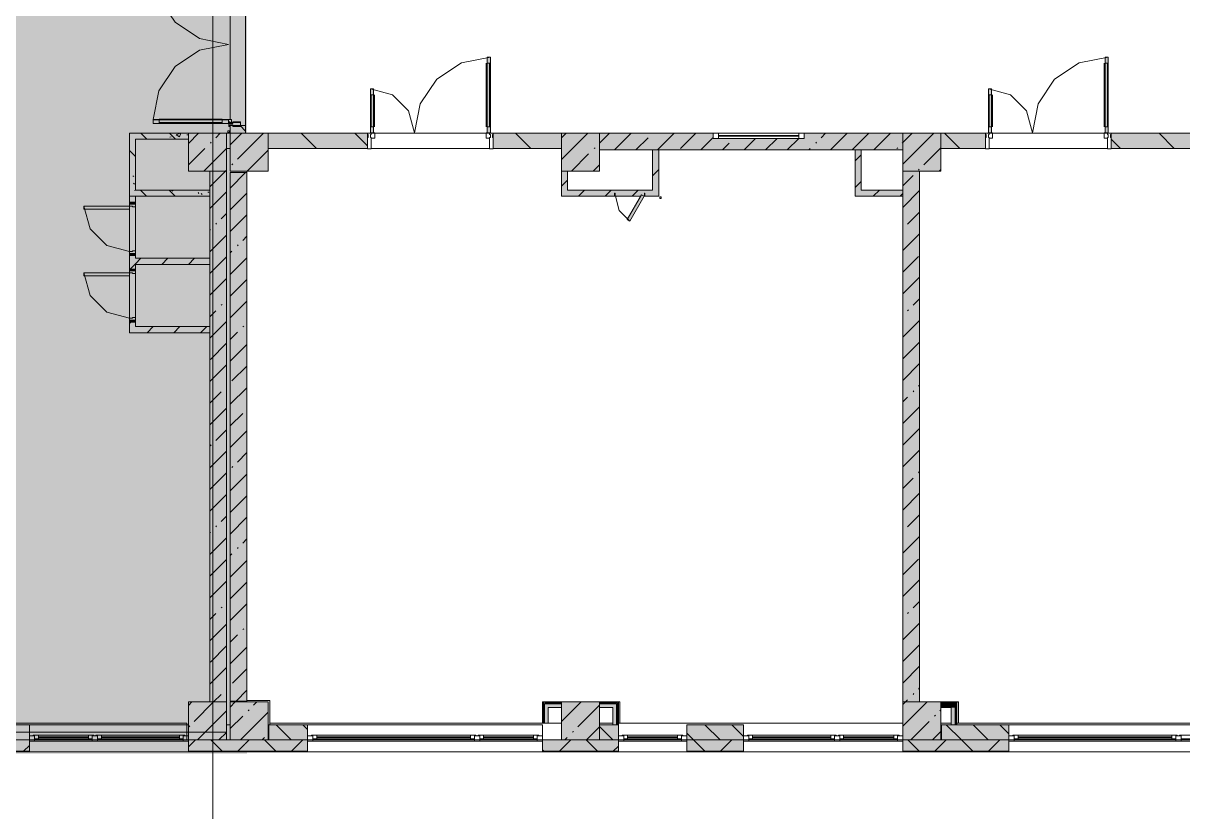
# Model space of a CAD drawing. Header units: millimetres. Extents: x -3817 to 677485, y -22715 to 103890.
# Drawn here: x 10003.1 to 10123.5, y -19612.1 to -19530.2 of the extents above; entities that cross this region are included whole.
import ezdxf

# ---------------------------------------------------------------- set-up
doc = ezdxf.new("R2010")
doc.units = ezdxf.units.MM
doc.layers.add('PDF _Геометрия', color=7, linetype='Continuous', true_color=0x1d1d1d)
doc.layers.add('PDF _Сплошная заливка', color=7, linetype='Continuous', true_color=0xffffff)

msp = doc.modelspace()

# ---------------------------------------------------------------- hatches: boundary and pattern name
at = {"layer": 'PDF _Сплошная заливка', "true_color": 0xd9d9d9, "transparency": 33554559}
for points in [[(10026.36, -19606.08), (10026.36, -19416.65), (9987.78, -19416.65), (9987.78, -19388.53), (9751.51, -19388.53), (9751.51, -19482.95), (9719.07, -19482.95), (9719.07, -19606.08), (10026.19, -19606.08)], [(10014.16, -19547.58), (10014.79, -19547.58), (10014.79, -19541.67), (10014.16, -19541.67), (10014.16, -19546.16)], [(10018.89, -19542.3), (10020.3, -19542.3), (10020.3, -19541.67), (10014.79, -19541.67), (10014.79, -19542.3)], [(10020.3, -19545.61), (10024.24, -19545.61), (10024.24, -19541.67), (10020.3, -19541.67), (10020.3, -19544.75)], [(10024.24, -19543.25), (10024.63, -19543.25), (10024.63, -19541.67), (10024.24, -19541.73), (10024.24, -19542.21)], [(10026.19, -19545.61), (10026.36, -19545.61), (10026.36, -19541.67), (10024.63, -19541.67), (10024.63, -19545.61)], [(10025.26, -19600.64), (10026.36, -19600.64), (10026.36, -19545.76), (10024.63, -19545.76), (10024.63, -19600.64)], [(10014.79, -19548.21), (10022.51, -19548.21), (10022.51, -19547.58), (10014.16, -19547.58), (10014.16, -19548.21), (10014.58, -19548.21)], [(10022.51, -19555.29), (10022.51, -19554.66), (10014.79, -19554.66), (10014.79, -19555.29), (10018.89, -19555.29)], [(10022.51, -19562.38), (10022.51, -19561.75), (10014.79, -19561.75), (10014.79, -19562.38), (10018.89, -19562.38)], [(10020.3, -19604.66), (10024.24, -19604.66), (10024.24, -19600.72), (10020.3, -19600.72), (10020.3, -19603.36)], [(10026.07, -19604.66), (10026.36, -19604.66), (10026.36, -19600.72), (10024.63, -19600.72), (10024.63, -19604.66)]]:
    msp.add_hatch(color=254, dxfattribs=at).paths.add_polyline_path(points)
at = {"layer": 'PDF _Сплошная заливка', "true_color": 0xe2e2e2, "transparency": 33554559}
msp.add_hatch(color=254, dxfattribs=at).paths.add_polyline_path([(10051.32, -19541.63), (10051.64, -19541.63), (10051.64, -19533.76), (10051.32, -19533.76), (10051.32, -19540.34)])
at = {"layer": 'PDF _Сплошная заливка', "true_color": 0xcdcdcd, "transparency": 33554559}
msp.add_hatch(color=254, dxfattribs=at).paths.add_polyline_path([(10018.89, -19540.65), (10024.44, -19540.65), (10024.44, -19540.29), (10016.63, -19540.29), (10016.63, -19540.65)])
at = {"layer": 'PDF _Сплошная заливка', "transparency": 33554559}
h = msp.add_hatch(color=256, dxfattribs=at)
h.paths.add_polyline_path([(10059.04, -19543.25), (10059.04, -19541.67), (10051.95, -19541.67), (10051.95, -19543.25), (10055.4, -19543.25)], flags=0)
h.paths.add_polyline_path([(10033.49, -19543.25), (10038.88, -19543.25), (10038.88, -19541.67), (10028.57, -19541.67), (10028.57, -19543.25)], flags=0)
for points in [[(10094.47, -19543.4), (10094.47, -19541.67), (10084.24, -19541.67), (10084.24, -19542.22), (10074.79, -19542.22), (10074.79, -19541.67), (10062.98, -19541.67), (10062.98, -19543.4), (10091.92, -19543.4)], [(10096.13, -19600.72), (10096.2, -19600.72), (10096.2, -19545.61), (10094.47, -19545.61), (10094.47, -19600.72)], [(10068.49, -19548.21), (10068.49, -19547.58), (10059.04, -19547.58), (10059.04, -19548.21), (10067.3, -19548.13), (10067.35, -19548.05), (10067.7, -19548.21)], [(10094.47, -19548.21), (10094.47, -19547.58), (10090.14, -19547.58), (10090.14, -19548.21), (10091.92, -19548.21)], [(10057.17, -19602.93), (10057.27, -19602.93), (10057.27, -19600.92), (10057.17, -19600.72), (10057.17, -19601.98)], [(10059.04, -19604.65), (10062.98, -19604.65), (10062.98, -19600.72), (10059.04, -19600.72), (10059.04, -19601.98)], [(10064.85, -19603.09), (10064.94, -19603.09), (10064.94, -19600.82), (10064.85, -19600.92), (10064.85, -19601.98)], [(10100, -19603.09), (10100.09, -19603.09), (10100.09, -19600.82), (10100, -19600.92), (10100, -19601.98)], [(10105.49, -19604.66), (10105.49, -19603.09), (10098.49, -19603.09), (10098.49, -19604.66), (10099.22, -19604.66)]]:
    msp.add_hatch(color=256, dxfattribs=at).paths.add_polyline_path(points)
h = msp.add_hatch(color=256, dxfattribs=at)
h.paths.add_polyline_path([(10099.22, -19543.25), (10103.05, -19543.25), (10103.05, -19541.67), (10098.41, -19541.67), (10098.41, -19543.25)], flags=0)
h.paths.add_polyline_path([(10121.13, -19543.25), (10129.75, -19543.25), (10129.75, -19541.67), (10116.12, -19541.67), (10116.12, -19543.25)], flags=0)
at = {"layer": 'PDF _Сплошная заливка', "true_color": 0xd9d9d9, "transparency": 33554559}
h = msp.add_hatch(color=254, dxfattribs=at)
h.paths.add_polyline_path([(10014.16, -19562.38), (10014.79, -19562.38), (10014.79, -19561.28), (10014.16, -19561.28)], flags=0)
h.paths.add_polyline_path([(10014.79, -19555.77), (10014.79, -19554.36), (10014.16, -19554.36), (10014.16, -19555.77)], flags=0)
h.paths.add_polyline_path([(10014.71, -19548.84), (10014.79, -19548.84), (10014.79, -19548.21), (10014.16, -19548.21), (10014.16, -19548.84)], flags=0)
at = {"layer": 'PDF _Сплошная заливка', "true_color": 0xcdcdcd, "transparency": 33554559}
h = msp.add_hatch(color=254, dxfattribs=at)
h.paths.add_polyline_path([(10014.16, -19554.16), (10014.79, -19554.16), (10014.79, -19553.88), (10014.16, -19553.96)], flags=0)
h.paths.add_polyline_path([(10014.79, -19549.32), (10014.75, -19549.04), (10014.16, -19549.04), (10014.16, -19549.24), (10014.47, -19549.24)], flags=0)
h = msp.add_hatch(color=254, dxfattribs=at)
h.paths.add_polyline_path([(10014.16, -19561.09), (10014.79, -19561.09), (10014.79, -19560.81), (10014.16, -19560.89)], flags=0)
h.paths.add_polyline_path([(10014.79, -19556.24), (10014.79, -19555.97), (10014.16, -19555.97), (10014.16, -19556.17), (10014.47, -19556.17)], flags=0)
at = {"layer": 'PDF _Сплошная заливка', "transparency": 33554559}
h = msp.add_hatch(color=256, dxfattribs=at)
h.paths.add_polyline_path([(10057.66, -19600.82), (10059.04, -19600.74), (10059.04, -19600.72), (10057.27, -19600.72), (10057.27, -19600.82)], flags=0)
h.paths.add_polyline_path([(10062.98, -19600.82), (10064.85, -19600.82), (10064.94, -19600.72), (10062.98, -19600.8)], flags=0)
at = {"layer": 'PDF _Сплошная заливка', "true_color": 0xe7e7e7, "transparency": 33554559}
for points in [[(10057.27, -19602.93), (10057.66, -19602.93), (10057.66, -19600.92), (10057.27, -19600.92), (10057.27, -19601.98)], [(10099.5, -19601.31), (10099.9, -19601.31), (10099.9, -19600.92), (10098.41, -19600.92), (10098.41, -19601.31)]]:
    msp.add_hatch(color=254, dxfattribs=at).paths.add_polyline_path(points)
h = msp.add_hatch(color=254, dxfattribs=at)
h.paths.add_polyline_path([(10064.75, -19601.31), (10064.75, -19600.92), (10062.98, -19600.92), (10062.98, -19601.31), (10064.35, -19601.31)], flags=0)
h.paths.add_polyline_path([(10057.66, -19601.31), (10059.04, -19601.31), (10059.04, -19600.92), (10057.66, -19600.92)], flags=0)
at = {"layer": 'PDF _Сплошная заливка', "transparency": 33554559}
h = msp.add_hatch(color=256, dxfattribs=at)
h.paths.add_polyline_path([(10064.94, -19604.66), (10064.94, -19603.09), (10062.98, -19603.09), (10062.98, -19604.66)], flags=0)
h.paths.add_polyline_path([(10077.94, -19604.66), (10077.94, -19603.09), (10072.03, -19603.09), (10072.03, -19604.66), (10077.31, -19604.66)], flags=0)
at = {"layer": 'PDF _Сплошная заливка', "true_color": 0xd9d9d9, "transparency": 33554559}
h = msp.add_hatch(color=254, dxfattribs=at)
h.paths.add_polyline_path([(9994.95, -19605.84), (10003.77, -19605.84), (10003.77, -19604.66), (9994.95, -19604.66)], flags=0)
h.paths.add_polyline_path([(10026.36, -19605.84), (10026.36, -19604.66), (10020.3, -19604.66), (10020.3, -19605.84), (10026.32, -19605.84)], flags=0)
h.paths.add_polyline_path([(9950.22, -19605.84), (9964.55, -19605.84), (9964.55, -19604.66), (9950.22, -19604.66)], flags=0)
h.paths.add_polyline_path([(9916.52, -19605.84), (9929.12, -19605.84), (9929.12, -19604.66), (9916.52, -19604.66)], flags=0)
h.paths.add_polyline_path([(9899.99, -19605.84), (9899.99, -19604.66), (9891.33, -19604.66), (9891.33, -19605.84), (9898.42, -19605.84)], flags=0)
h.paths.add_polyline_path([(9981.09, -19605.84), (9987.86, -19605.84), (9987.86, -19604.66), (9981.09, -19604.66)], flags=0)
h.paths.add_polyline_path([(9823.61, -19605.84), (9823.61, -19604.66), (9810.62, -19604.66), (9810.62, -19605.84), (9821.7, -19605.84)], flags=0)
h.paths.add_polyline_path([(9854.56, -19605.84), (9857.08, -19605.84), (9857.08, -19604.66), (9848.02, -19604.66), (9848.02, -19605.84), (9850.91, -19605.84)], flags=0)
h.paths.add_polyline_path([(9864.16, -19605.84), (9869.28, -19605.84), (9869.28, -19604.66), (9864.16, -19604.66)], flags=0)
h.paths.add_polyline_path([(9786.21, -19605.84), (9786.21, -19604.66), (9780.07, -19604.66), (9780.07, -19605.84), (9785.18, -19605.84)], flags=0)
h.paths.add_polyline_path([(9719.13, -19605.84), (9750.55, -19605.84), (9750.55, -19604.66), (9719.13, -19604.66), (9719.13, -19605.84)], flags=0)
h.paths.add_polyline_path([(9763.54, -19605.84), (9763.54, -19604.66), (9757.63, -19604.66), (9757.63, -19605.84), (9763.27, -19605.84)], flags=0)
at = {"layer": 'PDF _Сплошная заливка', "transparency": 33554559}
h = msp.add_hatch(color=256, dxfattribs=at)
h.paths.add_polyline_path([(10317.22, -19605.84), (10317.22, -19604.66), (10284.62, -19604.66), (10284.62, -19605.84), (10311.02, -19605.84)], flags=0)
h.paths.add_polyline_path([(10267.2, -19605.84), (10277.54, -19605.84), (10277.54, -19604.66), (10249.19, -19604.66), (10249.19, -19605.84), (10252.6, -19605.84)], flags=0)
h.paths.add_polyline_path([(10237.99, -19605.84), (10242.1, -19605.84), (10242.1, -19604.66), (10234.23, -19604.66), (10234.23, -19605.84)], flags=0)
h.paths.add_polyline_path([(10208.78, -19605.84), (10209.82, -19605.84), (10209.82, -19604.66), (10200.77, -19604.66), (10200.77, -19605.84)], flags=0)
h.paths.add_polyline_path([(10184.23, -19605.84), (10184.23, -19604.66), (10178.33, -19604.66), (10178.33, -19605.84), (10179.56, -19605.84)], flags=0)
h.paths.add_polyline_path([(10164.39, -19605.84), (10171.24, -19605.84), (10171.24, -19604.66), (10164.39, -19604.66)], flags=0)
h.paths.add_polyline_path([(10105.49, -19605.84), (10105.49, -19604.66), (10094.47, -19604.66), (10094.47, -19605.84), (10099.22, -19605.84)], flags=0)
h.paths.add_polyline_path([(10129.9, -19605.84), (10140.93, -19605.84), (10140.93, -19604.66), (10129.9, -19604.66)], flags=0)
h.paths.add_polyline_path([(10077.31, -19605.84), (10077.94, -19605.84), (10077.94, -19604.66), (10072.03, -19604.66), (10072.03, -19605.84)], flags=0)
h.paths.add_polyline_path([(10026.36, -19605.84), (10032.66, -19605.84), (10032.66, -19604.66), (10026.36, -19604.66), (10026.36, -19605.26)], flags=0)
h.paths.add_polyline_path([(10057.07, -19605.84), (10064.94, -19605.84), (10064.94, -19604.66), (10057.07, -19604.66)], flags=0)

# ---------------------------------------------------------------- linework, layer by layer
at = {"layer": 'PDF _Геометрия', "color": 253, "lineweight": 9, "true_color": 0xaaaaaa}
for points in [[(10022.82, -19623.26), (10022.82, -19524.84), (10022.82, -19515.08), (10022.82, -19416.65)], [(10039.28, -19542.18), (10039.63, -19542.18), (10039.63, -19541.63), (10039.2, -19541.63), (10039.2, -19537.06), (10041.48, -19537.68), (10043.15, -19539.35), (10043.76, -19541.63), (10044.36, -19538.62), (10046.07, -19536.06), (10048.63, -19534.36), (10051.64, -19533.76), (10051.64, -19541.63), (10051.21, -19541.63), (10051.21, -19542.18), (10051.56, -19542.18)], [(10051.21, -19534.39), (10051.21, -19541)], [(10051.64, -19534.39), (10051.32, -19534.39)], [(10051.56, -19534.39), (10051.56, -19541)], [(10103.45, -19542.18), (10103.8, -19542.18), (10103.8, -19541.63), (10103.37, -19541.63), (10103.37, -19537.06), (10105.65, -19537.68), (10107.32, -19539.35), (10107.94, -19541.63), (10108.53, -19538.62), (10110.24, -19536.06), (10112.8, -19534.36), (10115.81, -19533.76), (10115.81, -19541.63), (10115.38, -19541.63), (10115.38, -19542.18), (10115.73, -19542.18)], [(10115.38, -19534.39), (10115.38, -19541)], [(10115.81, -19534.39), (10115.49, -19534.39)], [(10115.73, -19534.39), (10115.73, -19541)], [(10039.2, -19537.69), (10039.51, -19537.69)], [(10039.28, -19537.69), (10039.28, -19541)], [(10039.62, -19537.69), (10039.62, -19541)], [(10103.37, -19537.69), (10103.68, -19537.69)], [(10103.45, -19537.69), (10103.45, -19541)], [(10103.79, -19537.69), (10103.79, -19541)], [(10026.36, -19541.67), (10038.89, -19541.67)], [(10038.88, -19541.67), (10038.88, -19542.1)], [(10039.2, -19541), (10039.51, -19541)], [(10039.2, -19541.79), (10039.2, -19542.1)], [(10051.64, -19541), (10051.32, -19541)], [(10051.64, -19541.79), (10051.64, -19542.1)], [(10051.94, -19541.67), (10103.06, -19541.67)], [(10051.95, -19542.1), (10051.95, -19541.67)], [(10103.05, -19541.67), (10103.05, -19542.1)], [(10103.37, -19541), (10103.68, -19541)], [(10103.37, -19541.79), (10103.37, -19542.1)], [(10115.81, -19541), (10115.49, -19541)], [(10115.81, -19541.79), (10115.81, -19542.1)], [(10116.11, -19541.67), (10177.23, -19541.67)], [(10116.12, -19542.1), (10116.12, -19541.67)], [(10038.88, -19543.25), (10028.57, -19543.25), (10028.57, -19545.61), (10026.36, -19545.61), (10026.36, -19600.57), (10028.73, -19600.57), (10028.73, -19603.09), (10028.73, -19600.57), (10026.36, -19600.57)], [(10059.04, -19545.61), (10059.04, -19543.25), (10051.95, -19543.25)], [(10103.05, -19543.25), (10098.41, -19543.25), (10098.41, -19545.61), (10096.2, -19545.61), (10096.2, -19600.72), (10100.25, -19600.72), (10100.25, -19602.93), (10100.25, -19600.72), (10100.09, -19600.72)], [(10142.06, -19548.21), (10129.9, -19548.21), (10129.9, -19543.25), (10116.12, -19543.25)], [(10094.47, -19602.93), (10094.47, -19548.21), (10089.51, -19548.21), (10089.51, -19543.4), (10069.12, -19543.4), (10069.12, -19548.21), (10067.62, -19548.21)], [(10067.26, -19548.21), (10059.04, -19548.21)], [(10064.63, -19548.21), (10065.03, -19549.7), (10066.13, -19550.8)], [(10057.07, -19602.93), (10057.07, -19600.72), (10065.1, -19600.72), (10065.1, -19602.93), (10065.1, -19600.72), (10062.98, -19600.72)], [(10059.04, -19600.72), (10057.17, -19600.72)], [(9703.64, -19603.87), (9802.06, -19603.87), (9925.82, -19603.87), (10024.24, -19603.87)]]:
    msp.add_lwpolyline(points, dxfattribs=at)
at = {"layer": 'PDF _Геометрия', "color": 8, "lineweight": 9, "true_color": 0x737373}
for points in [[(10025.7, -19524.11), (10026.21, -19524.11), (10026.21, -19523.32), (10024.63, -19523.32), (10024.63, -19524.11), (10026.21, -19524.11), (10026.21, -19540.88)], [(10024.63, -19540.25), (10024.63, -19524.62)], [(10026.36, -19545.61), (10024.63, -19545.61), (10024.63, -19541.67), (10026.36, -19541.67), (10026.21, -19541.67), (10026.21, -19540.88), (10024.63, -19540.88), (10024.63, -19541.67), (10020.46, -19541.67), (10014.79, -19541.67), (10014.16, -19541.67), (10014.16, -19547.58), (10014.16, -19548.21), (10014.16, -19548.84), (10014.71, -19548.84)], [(10026.21, -19541.44), (10025.65, -19540.88)], [(10026.19, -19540.88), (10025.7, -19540.88)], [(10020.3, -19542.72), (10021.35, -19541.67)], [(10023.13, -19542.14), (10023.59, -19541.67)], [(10024.63, -19542.88), (10025.84, -19541.67)], [(10014.79, -19554.36), (10014.79, -19548.84), (10014.79, -19548.21), (10022.51, -19548.21), (10022.51, -19554.66), (10014.79, -19554.66), (10014.79, -19554.36), (10014.16, -19554.36), (10014.16, -19555.77), (10014.79, -19555.77), (10014.79, -19555.29), (10022.51, -19555.29), (10022.51, -19561.75), (10014.79, -19561.75), (10014.79, -19561.28), (10014.16, -19561.28), (10014.16, -19562.38), (10014.79, -19562.38), (10022.51, -19562.38), (10022.51, -19600.72), (10024.24, -19600.72), (10024.24, -19545.61), (10022.51, -19545.61), (10022.51, -19547.58), (10014.79, -19547.58), (10014.79, -19542.3), (10020.3, -19542.3)], [(10020.3, -19544.96), (10022.01, -19543.26)], [(10021.9, -19545.61), (10024.24, -19543.27)], [(10022.57, -19542.7), (10022.66, -19542.6)], [(10024.24, -19543.25), (10024.63, -19543.25)], [(10025.37, -19544.38), (10026.36, -19543.39)], [(10022.51, -19547.25), (10024.15, -19545.61), (10024.24, -19545.52)], [(10024.63, -19547.37), (10026.23, -19545.76)], [(10026.36, -19545.76), (10024.63, -19545.76), (10024.63, -19600.64), (10026.36, -19600.64)], [(10024.81, -19544.94), (10024.9, -19544.85)], [(10022.51, -19548.21), (10022.51, -19547.58)], [(10022.51, -19549.49), (10024.24, -19547.76)], [(10024.63, -19549.61), (10026.36, -19547.88)], [(10014.79, -19548.21), (10014.16, -19548.21)], [(10014.16, -19549.15), (10014.16, -19548.84)], [(10014.16, -19553.96), (10014.16, -19549.55)], [(10023.69, -19550.55), (10024.24, -19550.01)], [(10024.63, -19551.86), (10026.36, -19550.13)], [(10022.51, -19551.74), (10022.57, -19551.68)], [(10023.13, -19551.12), (10023.22, -19551.02)], [(10022.51, -19553.98), (10024.24, -19552.25)], [(10025.93, -19552.8), (10026.36, -19552.37)], [(10024.63, -19554.1), (10024.81, -19553.92)], [(10025.37, -19553.36), (10025.47, -19553.27)], [(10014.25, -19555.77), (10014.79, -19555.23), (10015.36, -19554.66)], [(10017.52, -19555.29), (10018.15, -19554.66)], [(10020.3, -19555.29), (10020.93, -19554.66)], [(10022.51, -19556.23), (10024.24, -19554.5)], [(10022.51, -19555.29), (10022.51, -19554.66)], [(10024.63, -19556.35), (10026.36, -19554.62)], [(10014.16, -19560.89), (10014.16, -19556.48)], [(10014.79, -19555.77), (10014.79, -19561.28)], [(10022.51, -19558.47), (10024.24, -19556.74)], [(10024.63, -19558.59), (10026.36, -19556.86)], [(10022.51, -19560.72), (10023.13, -19560.1)], [(10023.69, -19559.53), (10023.78, -19559.44)], [(10024.63, -19560.84), (10026.36, -19559.11)], [(10014.16, -19561.43), (10014.31, -19561.28)], [(10022.51, -19562.96), (10024.24, -19561.23)], [(10016, -19562.38), (10016.63, -19561.75)], [(10018.78, -19562.38), (10019.41, -19561.75)], [(10021.56, -19562.38), (10022.19, -19561.75)], [(10022.51, -19562.38), (10022.51, -19561.75)], [(10024.63, -19563.08), (10025.37, -19562.34)], [(10025.93, -19561.78), (10026.03, -19561.69)], [(10022.57, -19565.15), (10024.24, -19563.48)], [(10024.63, -19565.33), (10026.36, -19563.6)], [(10022.51, -19567.45), (10024.24, -19565.72)], [(10024.81, -19567.39), (10026.36, -19565.84)], [(10022.51, -19569.7), (10023.69, -19568.51)], [(10024.63, -19569.82), (10026.36, -19568.09)], [(10022.51, -19571.94), (10024.24, -19570.21)], [(10024.63, -19572.06), (10025.93, -19570.76)], [(10023.13, -19573.57), (10024.24, -19572.46)], [(10024.63, -19574.31), (10026.36, -19572.58)], [(10022.57, -19574.13), (10022.66, -19574.03)], [(10022.51, -19576.43), (10024.24, -19574.7)], [(10025.37, -19575.81), (10026.36, -19574.82)], [(10022.51, -19578.68), (10024.24, -19576.95)], [(10024.63, -19578.8), (10026.36, -19577.06)], [(10024.81, -19576.37), (10024.9, -19576.28)], [(10022.51, -19580.92), (10024.24, -19579.19)], [(10024.63, -19581.04), (10026.36, -19579.31)], [(10023.69, -19581.98), (10024.24, -19581.44)], [(10024.63, -19583.29), (10026.36, -19581.55)], [(10023.13, -19582.55), (10023.22, -19582.45)], [(10022.51, -19583.17), (10022.57, -19583.11)], [(10022.51, -19585.41), (10024.24, -19583.68)], [(10025.93, -19584.23), (10026.36, -19583.8)], [(10024.63, -19585.53), (10024.81, -19585.35)], [(10025.37, -19584.79), (10025.47, -19584.7)], [(10022.51, -19587.66), (10024.24, -19585.93)], [(10024.63, -19587.78), (10026.36, -19586.04)], [(10022.51, -19589.9), (10024.24, -19588.17)], [(10024.63, -19590.02), (10026.36, -19588.29)], [(10022.51, -19592.15), (10023.13, -19591.53)], [(10023.69, -19590.96), (10023.78, -19590.87)], [(10024.63, -19592.27), (10026.36, -19590.53)], [(10022.51, -19594.39), (10024.24, -19592.66)], [(10024.63, -19594.51), (10025.37, -19593.77)], [(10025.93, -19593.21), (10026.03, -19593.12)], [(10022.57, -19596.58), (10024.24, -19594.91)], [(10024.63, -19596.76), (10026.36, -19595.02)], [(10022.51, -19598.88), (10024.24, -19597.15)], [(10024.87, -19598.76), (10026.36, -19597.27)], [(10020.88, -19602.75), (10022.91, -19600.72), (10023.69, -19599.94)], [(10025.25, -19600.63), (10026.36, -19599.51)], [(10020.3, -19601.09), (10020.66, -19600.72)], [(10026.36, -19600.72), (10024.63, -19600.72), (10024.63, -19604.66), (10026.36, -19604.66), (10020.3, -19604.66), (10020.3, -19605.9), (10026.33, -19605.9)], [(10024.63, -19601.25), (10025.15, -19600.72)], [(10021.22, -19604.66), (10024.24, -19601.64)], [(10024.63, -19603.49), (10025.93, -19602.19)], [(9987.86, -19602.93), (10020.14, -19602.93), (10020.14, -19604.66)], [(10020.14, -19603.09), (10003.77, -19603.09), (10003.77, -19604.66), (10020.14, -19604.66), (10020.14, -19604.25), (10020.14, -19603.09), (10020.14, -19604.25)], [(10020.32, -19603.31), (10020.42, -19603.22)], [(10004.28, -19604.25), (10003.77, -19604.25)], [(10004.16, -19604.17), (10010.46, -19604.17)], [(10004.71, -19604.17), (10004.71, -19604.57)], [(10004.71, -19604.33), (10009.91, -19604.33)], [(10009.91, -19604.41), (10004.71, -19604.41)], [(10009.91, -19604.17), (10009.91, -19604.57)], [(10010.85, -19604.25), (10010.3, -19604.25)], [(10010.69, -19604.17), (10019.91, -19604.17)], [(10011.25, -19604.17), (10011.25, -19604.57)], [(10011.25, -19604.33), (10019.36, -19604.33)], [(10019.36, -19604.41), (10011.25, -19604.41)], [(10019.36, -19604.17), (10019.36, -19604.57)], [(10020.3, -19604.25), (10019.75, -19604.25)], [(10020.3, -19605.4), (10021.04, -19604.66)], [(10023.79, -19605.84), (10022.61, -19604.66)], [(10023.46, -19604.66), (10024.24, -19603.89)], [(10025.71, -19604.66), (10026.36, -19604)], [(9994.95, -19605.84), (10003.77, -19605.84)], [(9994.95, -19605.86), (10003.77, -19605.86)], [(10000.46, -19605.9), (10004.4, -19605.9), (10000.46, -19605.9)], [(10003.16, -19605.84), (10003.77, -19605.23)], [(10003.77, -19604.8), (10020.3, -19604.8)], [(10017.94, -19605.9), (10020.3, -19605.9), (10017.94, -19605.9)], [(10020.3, -19605.84), (10026.32, -19605.84)], [(10020.3, -19605.86), (10026.32, -19605.86)], [(10025.43, -19605.84), (10026.16, -19605.1)], [(10026.19, -19605.08), (10026.36, -19604.9)]]:
    msp.add_lwpolyline(points, dxfattribs=at)
at = {"layer": 'PDF _Геометрия', "color": 9, "lineweight": 9, "true_color": 0xb7b7b7}
for points in [[(10016.63, -19524.62), (10017.22, -19527.61), (10018.92, -19530.15), (10021.45, -19531.84), (10024.44, -19532.44)], [(10016.63, -19540.25), (10017.22, -19537.26), (10018.92, -19534.73), (10021.45, -19533.03), (10024.44, -19532.44)], [(10014.16, -19549.15), (10014.16, -19541.67), (10024.63, -19541.67), (10024.63, -19540.88), (10024.63, -19541.67)], [(10016.63, -19540.25), (10024.44, -19540.25)], [(10017.26, -19540.22), (10023.81, -19540.22)], [(10017.26, -19540.65), (10017.26, -19540.29)], [(10017.26, -19540.57), (10023.81, -19540.57)], [(10023.81, -19540.65), (10023.81, -19540.29)], [(10024.76, -19540.57), (10024.76, -19540.25), (10024.76, -19540.65), (10024.44, -19540.65)], [(10024.44, -19540.25), (10024.76, -19540.25)], [(10024.44, -19540.65), (10024.44, -19540.25), (10024.44, -19540.65)], [(10024.76, -19540.25), (10024.44, -19540.25)], [(10026.21, -19541.67), (10026.36, -19541.67)], [(10014.16, -19549.24), (10014.16, -19553.96), (10014.16, -19549.55), (10014.16, -19553.96), (10011.8, -19553.33), (10010.07, -19551.6), (10009.44, -19549.24)], [(10014.71, -19548.84), (10014.16, -19548.84), (10014.16, -19549.04), (10014.75, -19549.04), (10014.16, -19549.04), (10014.16, -19549.24), (10014.47, -19549.24), (10014.47, -19549.32), (10014.79, -19549.32)], [(10014.79, -19549.25), (10014.79, -19549.04), (10014.79, -19548.84)], [(10014.79, -19549.16), (10014.79, -19554.04), (10014.79, -19549.16)], [(10014.16, -19556.17), (10014.16, -19560.89), (10014.16, -19556.48), (10014.16, -19560.89), (10011.8, -19560.26), (10010.07, -19558.53), (10009.44, -19556.17)], [(10014.79, -19556.09), (10014.79, -19560.97), (10014.79, -19556.09)], [(10022.51, -19600.72), (10022.51, -19562.38), (10014.16, -19562.38)], [(10020.3, -19603.09), (10020.14, -19603.09), (10020.3, -19603.09), (10020.3, -19600.72)]]:
    msp.add_lwpolyline(points, dxfattribs=at)
for points in [[(10024.63, -19540.25), (10024.63, -19524.62)], [(10024.44, -19540.34), (10024.44, -19540.65), (10016.63, -19540.65), (10016.63, -19540.29), (10024.44, -19540.29), (10016.63, -19540.29), (10016.63, -19540.65), (10024.44, -19540.65)], [(10024.44, -19540.25), (10024.76, -19540.25), (10024.76, -19540.57), (10024.76, -19540.25), (10024.44, -19540.25), (10024.44, -19540.65)], [(10009.44, -19549.24), (10009.44, -19549.55), (10014.16, -19549.55), (10014.16, -19549.24)], [(10014.16, -19553.96), (10014.16, -19554.16), (10014.79, -19554.16), (10014.79, -19553.88), (10014.47, -19553.88), (10014.47, -19553.96)], [(10014.79, -19554.16), (10014.16, -19554.16), (10014.16, -19554.36), (10014.79, -19554.36)], [(10009.44, -19556.17), (10009.44, -19556.48), (10014.16, -19556.48), (10014.16, -19556.17)], [(10014.79, -19555.97), (10014.79, -19555.77), (10014.16, -19555.77), (10014.16, -19555.97)], [(10014.16, -19556.17), (10014.47, -19556.17), (10014.47, -19556.24), (10014.79, -19556.24), (10014.79, -19555.97), (10014.16, -19555.97)], [(10014.16, -19560.89), (10014.16, -19561.09), (10014.79, -19561.09), (10014.79, -19560.81), (10014.47, -19560.81), (10014.47, -19560.89)], [(10014.79, -19561.09), (10014.16, -19561.09), (10014.16, -19561.28), (10014.79, -19561.28)], [(10020.3, -19603.09), (10020.14, -19603.09)], [(10024.63, -19603.09), (10024.24, -19603.09)]]:
    msp.add_lwpolyline(points, close=True, dxfattribs=at)
at = {"layer": 'PDF _Геометрия', "color": 253, "lineweight": 9, "true_color": 0xaaaaaa}
for points in [[(10051.32, -19541.63), (10051.64, -19541.63), (10051.64, -19533.76), (10051.32, -19533.76), (10051.32, -19541.63), (10051.64, -19541.63), (10051.64, -19533.76), (10051.32, -19533.76)], [(10115.49, -19541.63), (10115.81, -19541.63), (10115.81, -19533.76), (10115.49, -19533.76), (10115.49, -19541.63), (10115.81, -19541.63), (10115.81, -19533.76), (10115.49, -19533.76)], [(10039.51, -19541.63), (10039.2, -19541.63), (10039.2, -19537.06), (10039.51, -19537.06), (10039.51, -19541.63), (10039.51, -19537.06), (10039.2, -19537.06), (10039.2, -19541.63)], [(10103.68, -19541.63), (10103.37, -19541.63), (10103.37, -19537.06), (10103.68, -19537.06), (10103.68, -19541.63), (10103.68, -19537.06), (10103.37, -19537.06), (10103.37, -19541.63)], [(10039.27, -19541.67), (10051.57, -19541.67)], [(10103.44, -19541.67), (10115.74, -19541.67)], [(10064.59, -19547.89), (10064.55, -19547.89), (10064.55, -19548.21), (10064.59, -19548.21)], [(10066.13, -19550.8), (10067.62, -19548.21), (10067.35, -19548.05), (10065.85, -19550.64)], [(10067.66, -19547.89), (10067.66, -19548.21), (10067.7, -19548.21), (10067.7, -19547.89)]]:
    msp.add_lwpolyline(points, close=True, dxfattribs=at)
at = {"layer": 'PDF _Геометрия', "color": 8, "lineweight": 9, "true_color": 0x737373}
for points in [[(10024.6, -19540.88), (10024.6, -19540.8), (10024.91, -19540.8), (10024.91, -19540.88), (10025.7, -19540.88), (10025.7, -19540.49), (10024.91, -19540.49), (10024.91, -19540.57), (10024.6, -19540.57), (10024.6, -19540.49), (10024.47, -19540.49), (10024.47, -19540.88)], [(10024.6, -19540.96), (10024.6, -19540.88), (10024.91, -19540.88), (10024.91, -19540.96), (10025.7, -19540.96), (10025.7, -19540.57), (10024.91, -19540.57), (10024.91, -19540.65), (10024.6, -19540.65), (10024.6, -19540.57), (10024.47, -19540.57), (10024.47, -19540.96)], [(10024.24, -19541.67), (10020.3, -19541.67), (10020.3, -19545.61), (10024.24, -19545.61)], [(10024.55, -19541.58), (10024.55, -19541.43), (10024.39, -19541.43), (10024.39, -19541.58)], [(10024.24, -19600.72), (10020.3, -19600.72), (10020.3, -19604.66), (10024.24, -19604.66)], [(10003.77, -19604.66), (10003.77, -19603.09), (9994.95, -19603.09), (9994.95, -19604.66)], [(10003.77, -19604.66), (9994.95, -19604.66), (9994.95, -19605.9), (10003.77, -19605.9)], [(10003.77, -19604.8), (10003.77, -19604.25), (10004.32, -19604.25), (10004.32, -19604.8)], [(10003.77, -19605.9), (10003.77, -19604.66), (10020.3, -19604.66), (10020.3, -19605.9)], [(10010.46, -19604.17), (10004.16, -19604.17), (10004.16, -19604.25), (10004.32, -19604.25), (10004.32, -19604.57), (10010.3, -19604.57), (10010.3, -19604.25), (10010.46, -19604.25)], [(10010.3, -19604.8), (10010.3, -19604.25), (10010.85, -19604.25), (10010.85, -19604.8)], [(10019.91, -19604.17), (10010.69, -19604.17), (10010.69, -19604.25), (10010.85, -19604.25), (10010.85, -19604.57), (10019.75, -19604.57), (10019.75, -19604.25), (10019.91, -19604.25)], [(10019.75, -19604.8), (10019.75, -19604.25), (10020.3, -19604.25), (10020.3, -19604.8)], [(10013.21, -19605.9), (10015.58, -19605.9)]]:
    msp.add_lwpolyline(points, close=True, dxfattribs=at)
at = {"layer": 'PDF _Геометрия', "color": 253, "lineweight": 9, "true_color": 0xa3a3a3}
for points in [[(10015.97, -19542.3), (10015.34, -19541.67)], [(10018.94, -19542.3), (10018.31, -19541.67)], [(10018.37, -19542.08), (10018.5, -19542.06)], [(10019.38, -19542.06), (10019.03, -19541.82), (10019.42, -19541.67)], [(10019.38, -19542.06), (10019.51, -19541.67)], [(10020.12, -19541.85), (10020.25, -19541.83)], [(10019.84, -19542.3), (10019.88, -19542.27)], [(10014.79, -19544.09), (10014.16, -19543.46)], [(10014.53, -19546.1), (10014.63, -19546.18)], [(10014.69, -19546.95), (10014.59, -19546.85)], [(10014.79, -19547.59), (10014.68, -19547.6), (10014.82, -19547.59)], [(10015.94, -19548.21), (10015.31, -19547.58)], [(10018.91, -19548.21), (10018.28, -19547.58)], [(10018.55, -19547.61), (10018.67, -19547.68)], [(10021.29, -19547.84), (10021.38, -19547.93)], [(10021.72, -19548.04), (10021.62, -19547.94)], [(10022.29, -19547.77), (10022.4, -19547.84)]]:
    msp.add_lwpolyline(points, dxfattribs=at)
at = {"layer": 'PDF _Геометрия', "color": 7, "lineweight": 9}
for points in [[(10026.36, -19543.39), (10028.08, -19541.67)], [(10026.36, -19545.61), (10028.57, -19545.61), (10028.57, -19541.67), (10026.36, -19541.67), (10038.88, -19541.67), (10038.88, -19543.25), (10028.57, -19543.25)], [(10033.58, -19543.25), (10032, -19541.67)], [(10038.88, -19542.98), (10037.57, -19541.67)], [(10038.88, -19542.1), (10038.88, -19541.67)], [(10039.27, -19541.67), (10051.57, -19541.67)], [(10051.95, -19541.67), (10051.95, -19542.1)], [(10055.85, -19543.25), (10054.27, -19541.67)], [(10059.04, -19544.39), (10061.76, -19541.67)], [(10059.04, -19542.14), (10059.51, -19541.67)], [(10062.98, -19542.7), (10062.98, -19542.7), (10064, -19541.67)], [(10090.14, -19543.4), (10094.47, -19543.4), (10094.47, -19541.67), (10062.98, -19541.67), (10062.98, -19543.4), (10068.49, -19543.4)], [(10064.52, -19543.4), (10066.25, -19541.67)], [(10066.76, -19543.4), (10068.03, -19542.14)], [(10069.01, -19543.4), (10070.74, -19541.67)], [(10071.4, -19543.26), (10072.98, -19541.67)], [(10073.5, -19543.4), (10074.79, -19542.11)], [(10084.24, -19541.67), (10074.79, -19541.67)], [(10083.68, -19541.91), (10075.34, -19541.91)], [(10083.68, -19541.99), (10075.34, -19541.99)], [(10085.99, -19542.14), (10086.45, -19541.67)], [(10086.97, -19543.4), (10088.7, -19541.67)], [(10089.21, -19543.4), (10090.94, -19541.67)], [(10091.46, -19543.4), (10093.19, -19541.67)], [(10094.41, -19542.7), (10094.47, -19542.63), (10095.43, -19541.67)], [(10094.47, -19544.88), (10097.68, -19541.67)], [(10100.39, -19543.25), (10098.81, -19541.67)], [(10103.05, -19542.1), (10103.05, -19541.67)], [(10103.44, -19541.67), (10115.74, -19541.67)], [(10116.12, -19541.67), (10116.12, -19542.1)], [(10122.66, -19543.25), (10121.08, -19541.67)], [(10051.56, -19543.25), (10039.27, -19543.25)], [(10062.42, -19543.26), (10062.51, -19543.17)], [(10074.79, -19542.22), (10084.24, -19542.22)], [(10075.74, -19543.4), (10076.45, -19542.7)], [(10077.99, -19543.4), (10079.17, -19542.22)], [(10080.23, -19543.4), (10081.41, -19542.22)], [(10082.48, -19543.4), (10083.66, -19542.22)], [(10084.72, -19543.4), (10084.86, -19543.26)], [(10085.43, -19542.7), (10085.52, -19542.6)], [(10093.84, -19543.26), (10093.94, -19543.17)], [(10096.65, -19544.94), (10098.41, -19543.19)], [(10115.73, -19543.25), (10103.44, -19543.25)], [(10117.09, -19543.25), (10116.12, -19542.28)], [(10026.39, -19545.61), (10028.57, -19543.43)], [(10096.2, -19600.72), (10096.2, -19545.61), (10094.47, -19545.61), (10094.47, -19547.58), (10090.14, -19547.58), (10090.14, -19543.4), (10089.51, -19543.4), (10069.12, -19543.4), (10068.49, -19543.4), (10068.49, -19547.58), (10067.7, -19547.58), (10064.55, -19547.58), (10059.67, -19547.58), (10059.67, -19545.61), (10059.04, -19545.61), (10059.04, -19547.58), (10059.04, -19548.21), (10064.55, -19548.21), (10067.26, -19548.21)], [(10060.07, -19545.61), (10061.85, -19543.82)], [(10067.7, -19548.21), (10068.49, -19548.21), (10069.12, -19548.21), (10069.12, -19543.4)], [(10089.51, -19543.4), (10089.51, -19548.21), (10090.14, -19548.21), (10094.47, -19548.21), (10094.47, -19603.09), (10094.47, -19604.66), (10095.26, -19604.66)], [(10089.51, -19544.54), (10090.14, -19543.91)], [(10026.36, -19600.64), (10026.36, -19545.76)], [(10062.31, -19545.61), (10062.98, -19544.94)], [(10068.49, -19546.08), (10069.12, -19545.45)], [(10096.09, -19545.5), (10096.18, -19545.41)], [(10098.23, -19545.61), (10098.41, -19545.43)], [(10059.04, -19547.17), (10059.67, -19546.54)], [(10089.51, -19547.32), (10090.14, -19546.69)], [(10094.47, -19547.12), (10095.53, -19546.06)], [(10060.79, -19548.21), (10061.42, -19547.58)], [(10063.57, -19548.21), (10064.2, -19547.58)], [(10066.36, -19548.21), (10066.99, -19547.58)], [(10091.41, -19548.21), (10092.04, -19547.58)], [(10094.2, -19548.21), (10094.47, -19547.93)], [(10094.47, -19548.21), (10094.47, -19547.58)], [(10094.47, -19549.37), (10096.2, -19547.63)], [(10094.97, -19551.12), (10096.2, -19549.88)], [(10094.47, -19551.61), (10094.5, -19551.58)], [(10094.47, -19553.86), (10096.2, -19552.12)], [(10094.47, -19556.1), (10096.09, -19554.48)], [(10094.47, -19558.35), (10096.2, -19556.61)], [(10095.53, -19559.53), (10096.2, -19558.86)], [(10094.97, -19560.1), (10095.06, -19560)], [(10094.47, -19562.84), (10096.2, -19561.1)], [(10094.47, -19565.08), (10096.2, -19563.35)], [(10094.47, -19567.33), (10096.2, -19565.59)], [(10095.53, -19568.51), (10095.62, -19568.42)], [(10096.09, -19567.95), (10096.2, -19567.84)], [(10094.47, -19569.57), (10094.97, -19569.08)], [(10094.47, -19571.82), (10096.2, -19570.08)], [(10094.47, -19574.06), (10096.2, -19572.33)], [(10094.47, -19576.31), (10096.2, -19574.57)], [(10096.09, -19576.93), (10096.18, -19576.84)], [(10094.47, -19578.55), (10095.53, -19577.49)], [(10094.47, -19580.8), (10096.2, -19579.06)], [(10094.97, -19582.55), (10096.2, -19581.31)], [(10094.47, -19583.04), (10094.5, -19583.01)], [(10094.47, -19585.29), (10096.2, -19583.55)], [(10094.47, -19587.53), (10096.09, -19585.91)], [(10094.47, -19589.78), (10096.2, -19588.04)], [(10095.53, -19590.96), (10096.2, -19590.29)], [(10094.97, -19591.53), (10095.06, -19591.43)], [(10094.47, -19594.27), (10096.2, -19592.53)], [(10094.47, -19596.51), (10096.2, -19594.78)], [(10094.47, -19598.76), (10096.2, -19597.02)], [(10095.53, -19599.94), (10095.62, -19599.85)], [(10096.09, -19599.38), (10096.2, -19599.27)], [(10026.36, -19605.9), (10032.66, -19605.9), (10032.66, -19604.66), (10026.36, -19604.66), (10028.57, -19604.66), (10028.57, -19600.72), (10026.36, -19600.72)], [(10027.06, -19601.07), (10027.4, -19600.72)], [(10059.04, -19600.72), (10057.66, -19600.72), (10057.66, -19600.72), (10057.27, -19600.72), (10057.07, -19600.72), (10057.07, -19602.93), (10057.66, -19602.93)], [(10057.17, -19600.72), (10057.17, -19602.93)], [(10057.27, -19600.82), (10057.66, -19600.82), (10059.04, -19600.82)], [(10059.04, -19600.92), (10057.66, -19600.92), (10057.27, -19600.92), (10057.27, -19602.93)], [(10058.18, -19600.92), (10058.28, -19600.82), (10058.38, -19600.72)], [(10059.04, -19602.76), (10061.08, -19600.72)], [(10060.73, -19603.31), (10062.98, -19601.07)], [(10062.98, -19601.31), (10064.35, -19601.31), (10064.35, -19603.09), (10064.94, -19603.09), (10064.94, -19601.31), (10064.94, -19600.82), (10064.94, -19600.72), (10062.98, -19600.72)], [(10064.85, -19603.09), (10064.85, -19601.31), (10064.85, -19600.92), (10064.85, -19600.82), (10062.98, -19600.82)], [(10064.75, -19603.09), (10064.75, -19601.31), (10064.75, -19600.92), (10062.98, -19600.92)], [(10094.47, -19601), (10094.75, -19600.72), (10094.97, -19600.51)], [(10094.47, -19603.25), (10096.99, -19600.72)], [(10098.41, -19600.82), (10100, -19600.82), (10100, -19600.92), (10100, -19601.31), (10100, -19603.09)], [(10098.41, -19600.92), (10099.9, -19600.92), (10099.9, -19601.31), (10099.9, -19603.09)], [(10099.9, -19600.96), (10099.97, -19600.89)], [(10099.92, -19600.94), (10100.02, -19600.84), (10100.12, -19600.75)], [(10100.02, -19600.84), (10100.07, -19600.79)], [(10026.36, -19604), (10028.57, -19601.8)], [(10026.5, -19601.63), (10026.59, -19601.53)], [(10028.73, -19602.93), (10059.04, -19602.93), (10057.66, -19602.93), (10057.66, -19601.31), (10059.04, -19601.31)], [(10057.07, -19602.03), (10057.17, -19601.94), (10057.27, -19601.84)], [(10097.77, -19602.19), (10097.87, -19602.1)], [(10098.33, -19601.63), (10098.41, -19601.55)], [(10028.73, -19602.93), (10028.73, -19603.09), (10028.73, -19602.93)], [(10030.97, -19604.66), (10029.39, -19603.09)], [(10032.66, -19603.57), (10032.17, -19603.09)], [(10057.07, -19604.66), (10057.07, -19603.09), (10056.91, -19603.09), (10032.66, -19603.09), (10032.66, -19604.66), (10062.98, -19604.66)], [(10061.64, -19604.65), (10062.98, -19603.31)], [(10064.37, -19604.66), (10062.98, -19603.27)], [(10064.75, -19602.71), (10064.85, -19602.61), (10064.94, -19602.51)], [(10065.1, -19602.93), (10064.94, -19602.93), (10094.47, -19602.93)], [(10075.51, -19604.66), (10073.93, -19603.09)], [(10077.94, -19604.31), (10076.71, -19603.09)], [(10095.3, -19604.66), (10097.21, -19602.75)], [(10101.74, -19605.84), (10100.56, -19604.66), (10098.99, -19603.09)], [(10100.25, -19602.93), (10100.09, -19602.93), (10129.9, -19602.93)], [(10103.34, -19604.66), (10101.77, -19603.09)], [(10105.49, -19604.03), (10104.55, -19603.09)], [(10129.75, -19604.66), (10129.75, -19604.25), (10129.75, -19603.09), (10105.49, -19603.09), (10105.49, -19604.66), (10129.9, -19604.66)], [(10026.36, -19604.9), (10026.61, -19604.66)], [(10027.95, -19604.66), (10028.18, -19604.43)], [(10029.36, -19605.84), (10028.18, -19604.66)], [(10030.99, -19605.84), (10032.17, -19604.66)], [(10033.21, -19604.25), (10032.66, -19604.25)], [(10033.06, -19604.17), (10050.14, -19604.17)], [(10033.61, -19604.17), (10033.61, -19604.57)], [(10033.61, -19604.33), (10049.59, -19604.33)], [(10049.59, -19604.41), (10033.61, -19604.41)], [(10049.59, -19604.17), (10049.59, -19604.57)], [(10050.54, -19604.25), (10049.98, -19604.25)], [(10050.38, -19604.17), (10056.68, -19604.17)], [(10050.93, -19604.17), (10050.93, -19604.57)], [(10050.93, -19604.33), (10056.13, -19604.33)], [(10056.13, -19604.41), (10050.93, -19604.41)], [(10056.13, -19604.17), (10056.13, -19604.57)], [(10057.07, -19604.25), (10056.52, -19604.25)], [(10058.83, -19605.84), (10060.01, -19604.66)], [(10059.39, -19604.65), (10059.61, -19604.43)], [(10060.17, -19603.87), (10060.26, -19603.78)], [(10062.77, -19605.84), (10061.59, -19604.66)], [(10065.5, -19604.25), (10064.94, -19604.25)], [(10072.03, -19604.66), (10064.94, -19604.66)], [(10065.34, -19604.17), (10071.64, -19604.17)], [(10065.89, -19604.17), (10065.89, -19604.57)], [(10065.89, -19604.33), (10071.09, -19604.33)], [(10071.09, -19604.41), (10065.89, -19604.41)], [(10071.09, -19604.17), (10071.09, -19604.57)], [(10072.03, -19604.25), (10071.48, -19604.25)], [(10073.9, -19605.84), (10072.72, -19604.66), (10072.03, -19603.97)], [(10075.53, -19605.84), (10076.71, -19604.66)], [(10078.49, -19604.25), (10077.94, -19604.25)], [(10094.47, -19604.66), (10077.94, -19604.66)], [(10078.33, -19604.17), (10087.54, -19604.17)], [(10078.88, -19604.17), (10078.88, -19604.57)], [(10078.88, -19604.33), (10086.99, -19604.33)], [(10086.99, -19604.41), (10078.88, -19604.41)], [(10086.99, -19604.17), (10086.99, -19604.57)], [(10087.94, -19604.25), (10087.39, -19604.25)], [(10087.78, -19604.17), (10094.08, -19604.17)], [(10088.33, -19604.17), (10088.33, -19604.57)], [(10088.33, -19604.33), (10093.53, -19604.33)], [(10093.53, -19604.41), (10088.33, -19604.41)], [(10093.53, -19604.17), (10093.53, -19604.57)], [(10094.47, -19604.25), (10093.92, -19604.25)], [(10096.17, -19605.84), (10094.99, -19604.66)], [(10097.55, -19604.66), (10098.41, -19603.8)], [(10097.8, -19605.84), (10098.99, -19604.66)], [(10103.37, -19605.84), (10104.55, -19604.66)], [(10106.05, -19604.25), (10105.49, -19604.25)], [(10105.89, -19604.17), (10122.97, -19604.17)], [(10106.44, -19604.17), (10106.44, -19604.57)], [(10106.44, -19604.33), (10122.42, -19604.33)], [(10122.42, -19604.41), (10106.44, -19604.41)], [(10122.42, -19604.17), (10122.42, -19604.57)], [(10123.37, -19604.25), (10122.82, -19604.25)], [(10123.21, -19604.17), (10129.51, -19604.17)], [(10026.36, -19605.84), (10032.66, -19605.84)], [(10026.36, -19605.86), (10032.66, -19605.86)], [(10032.66, -19604.8), (10057.07, -19604.8)], [(10033.29, -19605.9), (10035.65, -19605.9), (10033.29, -19605.9)], [(10053.74, -19605.9), (10057.68, -19605.9), (10053.74, -19605.9)], [(10057.2, -19605.84), (10057.07, -19605.71)], [(10057.07, -19605.84), (10064.94, -19605.84)], [(10057.07, -19605.86), (10064.94, -19605.86)], [(10064.4, -19605.84), (10064.94, -19605.3)], [(10064.94, -19604.8), (10072.03, -19604.8)], [(10072.03, -19605.84), (10077.94, -19605.84)], [(10072.03, -19605.86), (10077.94, -19605.86)], [(10077.94, -19604.8), (10094.47, -19604.8)], [(10089.75, -19605.9), (10094.47, -19605.9), (10089.75, -19605.9)], [(10094.47, -19605.84), (10105.49, -19605.84)], [(10094.47, -19605.86), (10105.49, -19605.86)], [(10105.1, -19605.9), (10107.46, -19605.9), (10105.1, -19605.9)], [(10105.49, -19604.8), (10129.9, -19604.8)]]:
    msp.add_lwpolyline(points, dxfattribs=at)
for points in [[(10039.2, -19541.79), (10039.28, -19541.79), (10039.28, -19541.65), (10038.88, -19541.65), (10038.88, -19541.79), (10038.96, -19541.79), (10038.96, -19542.1), (10038.88, -19542.1), (10038.88, -19543.28), (10039.28, -19543.28), (10039.28, -19542.1), (10039.2, -19542.1)], [(10051.87, -19542.1), (10051.87, -19541.79), (10051.95, -19541.79), (10051.95, -19541.65), (10051.56, -19541.65), (10051.56, -19541.79), (10051.64, -19541.79), (10051.64, -19542.1), (10051.56, -19542.1), (10051.56, -19543.28), (10051.95, -19543.28), (10051.95, -19542.1)], [(10051.95, -19543.25), (10059.04, -19543.25), (10059.04, -19541.67), (10051.95, -19541.67)], [(10062.98, -19541.67), (10059.04, -19541.67), (10059.04, -19545.61), (10062.98, -19545.61)], [(10075.34, -19541.67), (10075.34, -19542.22), (10074.79, -19542.22), (10074.79, -19541.67)], [(10084.24, -19541.67), (10084.24, -19542.22), (10083.68, -19542.22), (10083.68, -19541.67)], [(10098.41, -19541.67), (10094.47, -19541.67), (10094.47, -19545.61), (10098.41, -19545.61)], [(10098.41, -19543.25), (10103.05, -19543.25), (10103.05, -19541.67), (10098.41, -19541.67)], [(10103.37, -19541.79), (10103.45, -19541.79), (10103.45, -19541.65), (10103.05, -19541.65), (10103.05, -19541.79), (10103.13, -19541.79), (10103.13, -19542.1), (10103.05, -19542.1), (10103.05, -19543.28), (10103.45, -19543.28), (10103.45, -19542.1), (10103.37, -19542.1)], [(10116.05, -19542.1), (10116.05, -19541.79), (10116.12, -19541.79), (10116.12, -19541.65), (10115.73, -19541.65), (10115.73, -19541.79), (10115.81, -19541.79), (10115.81, -19542.1), (10115.73, -19542.1), (10115.73, -19543.28), (10116.12, -19543.28), (10116.12, -19542.1)], [(10116.12, -19543.25), (10129.75, -19543.25), (10129.75, -19541.67), (10116.12, -19541.67)], [(10069.38, -19548.29), (10069.23, -19548.29), (10069.23, -19548.45), (10069.38, -19548.45)], [(10062.98, -19600.72), (10059.04, -19600.72), (10059.04, -19604.65), (10062.98, -19604.65)], [(10098.41, -19600.72), (10094.47, -19600.72), (10094.47, -19604.66), (10098.41, -19604.66)], [(10100.09, -19601.31), (10100.09, -19600.82), (10100.09, -19600.72), (10098.41, -19600.72), (10098.41, -19601.31), (10099.5, -19601.31), (10099.5, -19603.09), (10100.09, -19603.09)], [(10032.66, -19604.66), (10032.66, -19603.09), (10028.65, -19603.09), (10028.65, -19604.66)], [(10062.98, -19602.93), (10064.35, -19602.93)], [(10064.94, -19604.66), (10064.94, -19603.09), (10062.98, -19603.09), (10062.98, -19604.66)], [(10077.94, -19604.66), (10077.94, -19603.09), (10072.03, -19603.09), (10072.03, -19604.66)], [(10098.41, -19602.93), (10099.5, -19602.93)], [(10105.49, -19604.66), (10105.49, -19603.09), (10098.49, -19603.09), (10098.49, -19604.66)], [(10032.66, -19604.8), (10032.66, -19604.25), (10033.21, -19604.25), (10033.21, -19604.8)], [(10032.66, -19605.9), (10032.66, -19604.66), (10057.07, -19604.66), (10057.07, -19605.9)], [(10050.14, -19604.17), (10033.06, -19604.17), (10033.06, -19604.25), (10033.21, -19604.25), (10033.21, -19604.57), (10049.98, -19604.57), (10049.98, -19604.25), (10050.14, -19604.25)], [(10049.98, -19604.8), (10049.98, -19604.25), (10050.54, -19604.25), (10050.54, -19604.8)], [(10056.68, -19604.17), (10050.38, -19604.17), (10050.38, -19604.25), (10050.54, -19604.25), (10050.54, -19604.57), (10056.52, -19604.57), (10056.52, -19604.25), (10056.68, -19604.25)], [(10056.52, -19604.8), (10056.52, -19604.25), (10057.07, -19604.25), (10057.07, -19604.8)], [(10064.94, -19604.66), (10057.07, -19604.66), (10057.07, -19605.9), (10064.94, -19605.9)], [(10064.94, -19604.8), (10064.94, -19604.25), (10065.5, -19604.25), (10065.5, -19604.8)], [(10064.94, -19605.9), (10064.94, -19604.66), (10072.03, -19604.66), (10072.03, -19605.9)], [(10071.64, -19604.17), (10065.34, -19604.17), (10065.34, -19604.25), (10065.5, -19604.25), (10065.5, -19604.57), (10071.48, -19604.57), (10071.48, -19604.25), (10071.64, -19604.25)], [(10071.48, -19604.8), (10071.48, -19604.25), (10072.03, -19604.25), (10072.03, -19604.8)], [(10077.94, -19604.66), (10072.03, -19604.66), (10072.03, -19605.9), (10077.94, -19605.9)], [(10077.94, -19604.8), (10077.94, -19604.25), (10078.49, -19604.25), (10078.49, -19604.8)], [(10077.94, -19605.9), (10077.94, -19604.66), (10094.47, -19604.66), (10094.47, -19605.9)], [(10087.54, -19604.17), (10078.33, -19604.17), (10078.33, -19604.25), (10078.49, -19604.25), (10078.49, -19604.57), (10087.39, -19604.57), (10087.39, -19604.25), (10087.54, -19604.25)], [(10087.39, -19604.8), (10087.39, -19604.25), (10087.94, -19604.25), (10087.94, -19604.8)], [(10094.08, -19604.17), (10087.78, -19604.17), (10087.78, -19604.25), (10087.94, -19604.25), (10087.94, -19604.57), (10093.92, -19604.57), (10093.92, -19604.25), (10094.08, -19604.25)], [(10093.92, -19604.8), (10093.92, -19604.25), (10094.47, -19604.25), (10094.47, -19604.8)], [(10105.49, -19604.66), (10094.47, -19604.66), (10094.47, -19605.9), (10105.49, -19605.9)], [(10105.49, -19604.8), (10105.49, -19604.25), (10106.05, -19604.25), (10106.05, -19604.8)], [(10105.49, -19605.9), (10105.49, -19604.66), (10129.9, -19604.66), (10129.9, -19605.9)], [(10122.97, -19604.17), (10105.89, -19604.17), (10105.89, -19604.25), (10106.05, -19604.25), (10106.05, -19604.57), (10122.82, -19604.57), (10122.82, -19604.25), (10122.97, -19604.25)], [(10122.82, -19604.8), (10122.82, -19604.25), (10123.37, -19604.25), (10123.37, -19604.8)], [(10129.51, -19604.17), (10123.21, -19604.17), (10123.21, -19604.25), (10123.37, -19604.25), (10123.37, -19604.57), (10129.35, -19604.57), (10129.35, -19604.25), (10129.51, -19604.25)], [(10028.57, -19605.9), (10030.93, -19605.9)], [(10041.15, -19605.9), (10045.08, -19605.9)], [(10047.45, -19605.9), (10051.38, -19605.9)], [(10070.06, -19605.9), (10074.79, -19605.9)], [(10077.15, -19605.9), (10081.09, -19605.9)], [(10083.45, -19605.9), (10087.39, -19605.9)], [(10100.38, -19605.9), (10102.74, -19605.9)], [(10113.07, -19605.9), (10117, -19605.9)], [(10119.36, -19605.9), (10123.3, -19605.9)]]:
    msp.add_lwpolyline(points, close=True, dxfattribs=at)
at = {"layer": 'PDF _Сплошная заливка', "color": 254, "lineweight": 60, "true_color": 0xe2e2e2, "transparency": 33554559}
for points in [[(10115.49, -19541.63), (10115.81, -19541.63), (10115.49, -19533.76), (10115.81, -19533.76)], [(10039.51, -19541.63), (10039.51, -19537.06), (10039.2, -19541.63), (10039.2, -19537.06)], [(10103.68, -19541.63), (10103.68, -19537.06), (10103.37, -19541.63), (10103.37, -19537.06)], [(10066.13, -19550.8), (10067.62, -19548.21), (10065.85, -19550.64), (10067.35, -19548.05)]]:
    msp.add_solid(points, dxfattribs=at)
at = {"layer": 'PDF _Сплошная заливка', "color": 254, "lineweight": 60, "true_color": 0xd9d9d9, "transparency": 33554559}
for points in [[(10024.63, -19541.67), (10026.21, -19541.67), (10024.63, -19540.88), (10026.19, -19540.88)], [(10024.24, -19600.72), (10024.24, -19545.61), (10022.51, -19600.72), (10022.51, -19545.61)], [(10003.77, -19604.66), (10003.77, -19603.09), (9994.95, -19604.66), (9994.95, -19603.09)]]:
    msp.add_solid(points, dxfattribs=at)
at = {"layer": 'PDF _Сплошная заливка', "lineweight": 60, "transparency": 33554559}
for points in [[(10028.57, -19545.61), (10028.57, -19541.67), (10026.36, -19545.61), (10026.36, -19541.67)], [(10059.04, -19545.61), (10062.98, -19545.61), (10059.04, -19541.67), (10062.98, -19541.67)], [(10098.41, -19545.61), (10098.41, -19541.67), (10094.47, -19545.61), (10094.47, -19541.67)], [(10069.12, -19548.21), (10069.12, -19543.4), (10068.49, -19548.21), (10068.49, -19543.4)], [(10090.14, -19548.21), (10090.14, -19543.4), (10089.51, -19548.21), (10089.51, -19543.4)], [(10059.67, -19547.58), (10059.67, -19545.61), (10059.04, -19547.58), (10059.04, -19545.61)], [(10028.57, -19604.66), (10028.57, -19600.72), (10026.36, -19604.66), (10026.36, -19600.72)], [(10057.17, -19602.93), (10057.17, -19600.72), (10057.07, -19602.93), (10057.07, -19600.72)], [(10057.27, -19600.92), (10059.04, -19600.84), (10057.27, -19600.82), (10059.04, -19600.82)], [(10062.98, -19600.92), (10064.75, -19600.92), (10062.98, -19600.9), (10064.85, -19600.82)], [(10064.85, -19603.09), (10064.85, -19600.92), (10064.75, -19603.09), (10064.75, -19600.92)], [(10098.41, -19604.66), (10098.41, -19600.72), (10094.47, -19604.66), (10094.47, -19600.72)], [(10100, -19600.82), (10100.09, -19600.72), (10098.41, -19600.82), (10098.41, -19600.72)], [(10099.9, -19600.92), (10100, -19600.82), (10098.41, -19600.92), (10098.41, -19600.82)], [(10100, -19603.09), (10100, -19600.92), (10099.9, -19603.09), (10099.9, -19600.92)], [(10032.66, -19604.66), (10032.66, -19603.09), (10028.65, -19604.66), (10028.65, -19603.09)]]:
    msp.add_solid(points, dxfattribs=at)
at = {"layer": 'PDF _Сплошная заливка', "color": 254, "lineweight": 60, "true_color": 0xcdcdcd, "transparency": 33554559}
for points in [[(10009.44, -19549.55), (10014.16, -19549.55), (10009.44, -19549.24), (10014.16, -19549.24)], [(10009.44, -19556.48), (10014.16, -19556.48), (10009.44, -19556.17), (10014.16, -19556.17)]]:
    msp.add_solid(points, dxfattribs=at)
at = {"layer": 'PDF _Сплошная заливка', "color": 254, "lineweight": 60, "true_color": 0xd7d7d7, "transparency": 33554559}
for points in [[(10014.16, -19549.04), (10014.79, -19549.04), (10014.16, -19548.84), (10014.71, -19548.84)], [(10014.79, -19554.36), (10014.79, -19554.16), (10014.16, -19554.36), (10014.16, -19554.16)], [(10014.79, -19555.97), (10014.79, -19555.77), (10014.16, -19555.97), (10014.16, -19555.77)], [(10014.79, -19561.28), (10014.79, -19561.09), (10014.16, -19561.28), (10014.16, -19561.09)]]:
    msp.add_solid(points, dxfattribs=at)
at = {"layer": 'PDF _Сплошная заливка', "color": 254, "lineweight": 60, "true_color": 0xe7e7e7, "transparency": 33554559}
for points in [[(10064.75, -19603.09), (10064.75, -19601.31), (10064.35, -19603.09), (10064.35, -19601.31)], [(10099.9, -19603.09), (10099.9, -19601.31), (10099.5, -19603.09), (10099.5, -19601.31)]]:
    msp.add_solid(points, dxfattribs=at)

doc.saveas('drawing.dxf')
